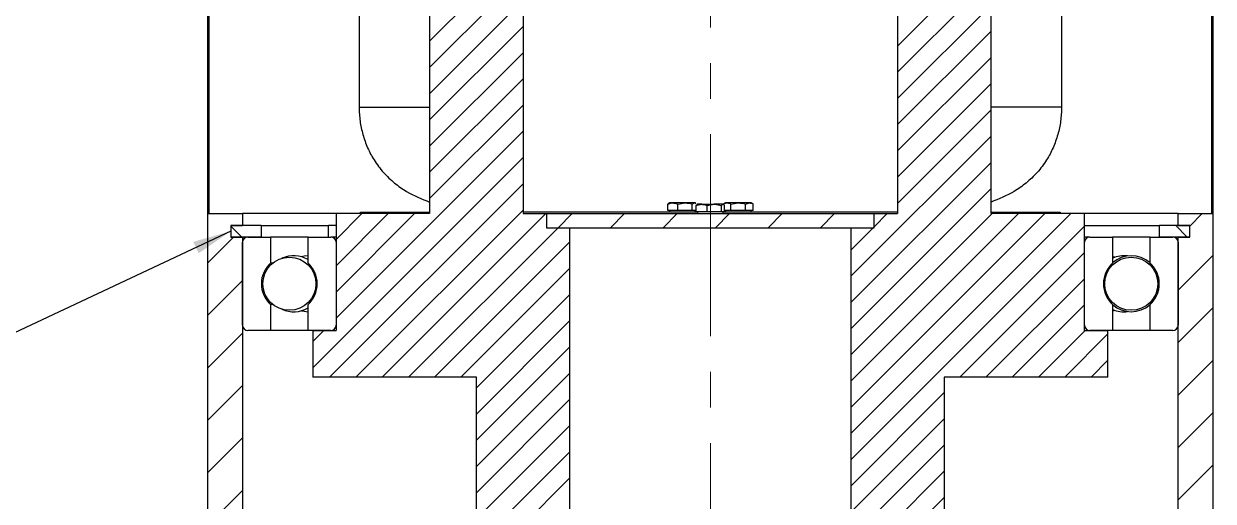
# Model space of a CAD drawing. Header units: millimetres. Extents: x -48 to 1187, y 2 to 839.
# Drawn here: x 628.7 to 730.4, y 672.1 to 713 of the extents above; entities that cross this region are included whole.
import ezdxf

# ---------------------------------------------------------------- set-up
doc = ezdxf.new("R2010")
doc.units = ezdxf.units.MM
doc.linetypes.add('CENTERX2', pattern=[20.32, 12.7, -2.54, 2.54, -2.54])
doc.dimstyles.new('SLDDIMSTYLE0', dxfattribs={"dimtxt": 0.18, "dimasz": 3.302, "dimexe": 0, "dimexo": 0.0625, "dimgap": 0, "dimtad": 0, "dimtih": 1, "dimtoh": 1, "dimdec": 0, "dimrnd": 1e-09, "dimzin": 0, "dimdsep": 46, "dimtxsty": 'Standard', "dimsah": 1, "dimcen": 0.09, "dimadec": 0, "dimazin": 0, "dimtfac": 3.302, "dimtdec": 0, "dimtofl": 0, "dimtmove": 0, "dimatfit": 3, "dimfxl": 0, "dimfrac": 2, "dimtolj": 1, "dimtzin": 0, "dimarcsym": 0})

# ---------------------------------------------------------------- blocks, each defined once
blk = doc.blocks.new('SW_HATCH_0')
at = {"color": 0, "linetype": 'Continuous', "lineweight": 18}
for p, q in [((20, 199.61), (12, 191.61)), ((60, 199.19), (52, 191.19)), ((20, 197.36), (12, 189.36)), ((60, 196.95), (52, 188.95)), ((20, 195.11), (12, 187.11)), ((60, 194.7), (52, 186.7)), ((20, 192.87), (12, 184.87)), ((60, 192.46), (52, 184.46)), ((-7, 191.25), (-6.88, 191.13)), ((20, 190.62), (12, 182.62)), ((60, 190.21), (52, 182.21)), ((78.88, 190.69), (79, 190.57)), ((20, 188.38), (12, 180.38)), ((60, 187.97), (52, 179.97)), ((-7, 186.76), (-6.88, 186.64)), ((20, 186.13), (12, 178.13)), ((78.88, 186.2), (79, 186.08)), ((60, 185.72), (52, 177.72)), ((20, 183.89), (4, 167.89)), ((60, 183.48), (48, 171.48)), ((-7, 182.27), (-6.88, 182.15)), ((20, 181.64), (2, 163.64)), ((60, 181.23), (48, 169.23)), ((78.88, 181.71), (79, 181.59)), ((20, 179.4), (3.44, 162.84)), ((60, 178.99), (48, 166.99)), ((-7, 177.78), (-6.88, 177.66)), ((20, 177.15), (5.69, 162.84)), ((78.88, 177.22), (79, 177.1)), ((10.7, 176.84), (4, 170.13)), ((8.46, 176.84), (4, 172.38)), ((6.21, 176.84), (4, 174.62)), ((21.93, 176.84), (7.93, 162.84)), ((24.18, 176.84), (22.98, 175.64)), ((28.67, 176.84), (27.47, 175.64)), ((33.16, 176.84), (31.96, 175.64)), ((37.65, 176.84), (36.45, 175.64)), ((42.14, 176.84), (40.94, 175.64)), ((46.63, 176.84), (45.43, 175.64)), ((66.83, 176.84), (48, 158.01)), ((64.59, 176.84), (48, 160.25)), ((62.34, 176.84), (48, 162.5)), ((60.1, 176.84), (48, 164.74)), ((51.12, 176.84), (50, 175.72)), ((78.06, 176.84), (77, 175.78)), ((-5, 175.78), (-4.06, 174.84)), ((22.98, 175.64), (10.18, 162.84)), ((68, 175.76), (48, 155.76)), ((49.92, 175.64), (48, 173.72)), ((50, 175.72), (49.92, 175.64)), ((75.77, 175.84), (76.77, 174.84)), ((-4.77, 174.84), (-7, 172.61)), ((24, 174.42), (12.42, 162.84)), ((76.06, 174.84), (76, 174.78)), ((68, 173.52), (57.32, 162.84)), ((79, 173.29), (76, 170.29)), ((24, 172.17), (14.67, 162.84)), ((-4, 171.11), (-7, 168.11)), ((68, 171.27), (59.57, 162.84)), ((24, 169.93), (16, 161.93)), ((68, 169.03), (61.81, 162.84)), ((79, 168.8), (76, 165.8)), ((2.95, 166.84), (2, 165.89)), ((24, 167.68), (16, 159.68)), ((68.06, 166.84), (64.06, 162.84)), ((-4, 166.62), (-7, 163.62)), ((70, 166.54), (66.3, 162.84)), ((24, 165.44), (16, 157.44)), ((70, 164.29), (68.55, 162.84)), ((79, 164.31), (76, 161.31)), ((24, 163.19), (16, 155.19)), ((-4, 162.13), (-7, 159.13)), ((24, 160.95), (16, 152.95)), ((56, 161.52), (48, 153.52)), ((79, 159.82), (76, 156.82)), ((24, 158.7), (16, 150.7)), ((56, 159.27), (48, 151.27)), ((-4, 157.64), (-7, 154.64)), ((56, 157.03), (48, 149.03)), ((24, 156.46), (16, 148.46)), ((56, 154.78), (48, 146.78)), ((79, 155.33), (76, 152.33)), ((24, 154.21), (16, 146.21)), ((-4, 153.15), (-7, 150.15)), ((56, 152.54), (48, 144.54))]:
    blk.add_line(p, q, dxfattribs=at)

msp = doc.modelspace()

# ---------------------------------------------------------------- linework, layer by layer
at = {"color": 7, "linetype": 'Continuous', "lineweight": 25}
for p, q in [((730.284446, 696.764627), (730.284446, 776.563728)), ((730.404446, 696.764627), (730.404446, 776.283728)), ((717.444243, 745.964627), (717.444243, 705.883823)), ((703.404446, 736.564627), (703.404446, 696.764627)), ((711.404446, 696.764627), (711.404446, 736.564627)), ((663.404446, 728.484627), (663.404446, 696.764627)), ((657.364648, 727.964627), (657.364648, 705.883823)), ((671.404446, 727.284427), (671.404446, 696.764627)), ((644.404446, 723.564627), (644.404446, 696.764627)), ((644.524446, 724.084627), (644.524446, 696.764627)), ((657.364648, 705.883823), (663.404446, 705.883823)), ((717.444243, 705.883823), (711.404446, 705.883823)), ((644.404446, 696.764627), (644.524446, 696.764627)), ((644.404446, 696.764627), (644.404446, 541.964627)), ((644.404446, 696.764627), (647.404446, 696.764627)), ((647.404446, 696.764627), (647.404446, 695.764627)), ((655.404446, 696.764627), (647.404446, 696.764627)), ((655.404446, 696.764627), (655.404446, 686.764627)), ((663.404446, 696.764627), (655.404446, 696.764627)), ((657.487373, 696.764627), (657.487373, 696.884627)), ((657.487373, 696.884627), (663.404446, 696.884627)), ((686.304446, 696.884627), (671.404446, 696.884627)), ((671.404446, 696.764627), (673.404446, 696.764627)), ((673.404446, 696.764627), (673.404446, 695.564627)), ((673.404446, 696.764627), (701.404446, 696.764627)), ((683.85076, 697.634834), (683.763803, 697.586379)), ((683.763803, 697.044627), (683.763803, 697.586379)), ((684.194562, 697.044627), (683.763803, 697.044627)), ((683.902856, 697.684627), (683.842223, 697.649621)), ((684.194562, 697.684627), (683.902856, 697.684627)), ((683.902856, 697.044627), (683.902856, 696.884627)), ((685.244849, 697.684627), (684.194562, 697.684627)), ((684.625322, 697.044627), (684.194562, 697.044627)), ((684.625322, 697.586379), (685.244849, 697.684627)), ((684.625322, 697.044627), (684.625322, 697.586379)), ((685.244849, 697.044627), (684.625322, 697.044627)), ((686.053142, 697.684627), (685.244849, 697.684627)), ((685.864375, 697.044627), (685.244849, 697.044627)), ((685.864375, 697.586379), (686.053142, 697.684627)), ((685.864375, 697.044627), (685.864375, 697.586379)), ((686.053142, 697.044627), (685.864375, 697.044627)), ((686.102856, 697.684627), (686.053142, 697.684627)), ((686.195669, 697.044627), (686.053142, 697.044627)), ((686.163488, 697.649621), (686.102856, 697.684627)), ((686.102856, 696.884627), (686.102856, 697.044627)), ((686.195669, 696.924627), (686.195669, 697.466379)), ((686.66679, 696.924627), (686.195669, 696.924627)), ((686.304446, 696.924627), (686.304446, 696.764627)), ((686.66679, 697.564627), (686.305842, 697.564627)), ((686.66679, 697.564627), (687.742298, 697.564627)), ((687.13791, 696.924627), (686.66679, 696.924627)), ((687.13791, 697.466379), (687.742298, 697.564627)), ((687.13791, 696.924627), (687.13791, 697.466379)), ((687.742298, 696.924627), (687.13791, 696.924627)), ((688.479955, 697.564627), (687.742298, 697.564627)), ((688.346687, 696.924627), (687.742298, 696.924627)), ((688.346687, 697.466379), (688.479955, 697.564627)), ((688.346687, 696.924627), (688.346687, 697.466379)), ((688.479955, 696.924627), (688.346687, 696.924627)), ((688.613222, 696.924627), (688.479955, 696.924627)), ((688.504446, 696.764627), (688.504446, 696.924627)), ((703.404446, 696.884627), (688.504446, 696.884627)), ((688.702732, 697.684627), (688.543204, 697.592523)), ((688.613222, 696.924627), (688.613222, 697.466379)), ((688.842055, 697.044627), (688.613222, 697.044627)), ((688.842055, 697.684627), (688.702732, 697.684627)), ((688.702732, 697.044627), (688.702732, 696.884627)), ((689.786424, 697.684627), (688.842055, 697.684627)), ((689.151409, 697.044627), (688.842055, 697.044627)), ((689.151409, 697.586379), (689.786424, 697.684627)), ((689.151409, 697.044627), (689.151409, 697.586379)), ((689.786424, 697.044627), (689.151409, 697.044627)), ((690.747102, 697.684627), (689.786424, 697.684627)), ((690.42144, 697.044627), (689.786424, 697.044627)), ((690.42144, 697.586379), (690.747102, 697.684627)), ((690.42144, 697.044627), (690.42144, 697.586379)), ((690.747102, 697.044627), (690.42144, 697.044627)), ((690.902732, 697.684627), (690.747102, 697.684627)), ((691.072763, 697.044627), (690.747102, 697.044627)), ((691.06226, 697.592523), (690.902732, 697.684627)), ((690.902732, 696.884627), (690.902732, 697.044627)), ((691.072763, 697.044627), (691.072763, 697.586379)), ((701.404446, 695.564627), (701.404446, 696.764627)), ((701.404446, 696.764627), (703.404446, 696.764627)), ((711.404446, 696.884627), (717.321519, 696.884627)), ((719.404446, 696.764627), (711.404446, 696.764627)), ((717.321519, 696.884627), (717.321519, 696.764627)), ((719.404446, 686.764627), (719.404446, 696.764627)), ((727.404446, 696.764627), (719.404446, 696.764627)), ((727.404446, 695.764627), (727.404446, 696.764627)), ((727.404446, 696.764627), (730.404446, 696.764627)), ((730.284446, 696.764627), (730.404446, 696.764627)), ((730.404446, 541.964627), (730.404446, 696.764627)), ((646.404446, 695.764627), (646.404446, 694.764627)), ((649.004446, 695.764627), (646.404446, 695.764627)), ((646.404446, 695.764627), (647.404446, 695.764627)), ((649.004446, 695.764627), (649.004446, 694.764627)), ((649.004446, 695.764627), (654.767386, 695.764627)), ((654.767386, 694.764627), (654.767386, 695.764627)), ((655.404446, 695.764627), (654.767386, 695.764627)), ((719.404446, 695.764627), (725.804446, 695.764627)), ((725.804446, 694.764627), (725.804446, 695.764627)), ((728.404446, 695.764627), (725.804446, 695.764627)), ((727.404446, 695.764627), (728.404446, 695.764627)), ((728.404446, 694.764627), (728.404446, 695.764627)), ((649.004446, 694.764627), (646.404446, 694.764627)), ((646.404446, 694.764627), (647.404446, 694.764627)), ((647.404446, 694.764627), (647.404446, 618.364627)), ((647.844446, 694.764627), (649.804446, 694.764627)), ((649.804446, 694.764627), (649.804446, 692.540042)), ((653.004446, 694.764627), (649.804446, 694.764627)), ((653.004446, 692.540042), (653.004446, 694.764627)), ((653.004446, 694.764627), (654.964446, 694.764627)), ((655.404446, 694.764627), (654.964446, 694.764627)), ((673.404446, 695.564627), (701.404446, 695.564627)), ((673.404446, 695.564627), (675.404446, 695.564627)), ((675.404446, 624.764627), (675.404446, 695.564627)), ((699.404446, 695.564627), (699.404446, 624.764627)), ((699.404446, 695.564627), (701.404446, 695.564627)), ((719.844446, 694.764627), (719.404446, 694.764627)), ((719.844446, 694.764627), (721.804446, 694.764627)), ((725.004446, 694.764627), (721.804446, 694.764627)), ((721.804446, 694.764627), (721.804446, 692.540042)), ((725.004446, 692.540042), (725.004446, 694.764627)), ((725.004446, 694.764627), (726.964446, 694.764627)), ((728.404446, 694.764627), (725.804446, 694.764627)), ((727.404446, 618.364627), (727.404446, 694.764627)), ((727.404446, 694.764627), (728.404446, 694.764627)), ((647.404446, 687.204627), (647.404446, 694.324627)), ((655.404446, 694.324627), (655.404446, 687.204627)), ((719.404446, 687.204627), (719.404446, 694.324627)), ((727.404446, 694.324627), (727.404446, 687.204627)), ((649.994899, 692.540042), (649.804446, 692.540042)), ((724.999914, 692.540042), (724.995847, 692.540042)), ((725.004446, 692.540042), (724.999914, 692.540042)), ((649.804446, 688.989211), (649.804446, 686.764627)), ((649.994899, 688.989211), (649.804446, 688.989211)), ((653.004446, 686.764627), (653.004446, 688.989211)), ((721.804446, 688.989211), (721.804446, 686.764627)), ((724.995838, 688.989211), (724.999914, 688.989211)), ((725.004446, 688.989211), (724.999914, 688.989211)), ((725.004446, 686.764627), (725.004446, 688.989211)), ((649.804446, 686.764627), (647.844446, 686.764627)), ((653.004446, 686.764627), (649.804446, 686.764627)), ((654.964446, 686.764627), (653.004446, 686.764627)), ((653.404446, 686.764627), (653.404446, 682.764627)), ((653.404446, 686.764627), (655.404446, 686.764627)), ((719.404446, 686.764627), (721.404446, 686.764627)), ((721.804446, 686.764627), (719.844446, 686.764627)), ((721.404446, 682.764627), (721.404446, 686.764627)), ((725.004446, 686.764627), (721.804446, 686.764627)), ((726.964446, 686.764627), (725.004446, 686.764627)), ((667.404446, 682.764627), (653.404446, 682.764627)), ((667.404446, 630.364627), (667.404446, 682.764627)), ((721.404446, 682.764627), (707.404446, 682.764627)), ((707.404446, 682.764627), (707.404446, 630.364627))]:
    msp.add_line(p, q, dxfattribs=at)
at = {"color": 7, "linetype": 'CENTERX2', "lineweight": 18, "ltscale": 1.2}
for p in [(687.404446, 752.324177), (687.404446, 539.964627)]:
    msp.add_line(p, (687.404446, 696.764627), dxfattribs=at)
at = {"color": 7, "linetype": 'Continuous', "lineweight": 25, "flags": 128}
for points in [[(653.004446, 693.162222), (652.662152, 693.122116), (652.444127, 693.069865)], [(721.986515, 693.030353), (721.936647, 693.047162), (721.804446, 693.085959)], [(652.444127, 688.459389), (652.662152, 688.407137), (653.004446, 688.367032)], [(721.804446, 688.443295), (721.936647, 688.482091), (721.986515, 688.498901)]]:
    msp.add_lwpolyline(points, dxfattribs=at)
at = {"color": 7, "linetype": 'Continuous', "lineweight": 25}
for centre in [(651.412747, 690.764627), (723.396145, 690.764627)]:
    msp.add_circle(centre, 2.27209, dxfattribs=at)
for centre, radius, start, end in [((647.844446, 694.324627), 0.44, 90, 180), ((654.964446, 694.324627), 0.44, 0, 90), ((719.844446, 694.324627), 0.44, 90, 180), ((726.964446, 694.324627), 0.44, 0, 90), ((651.776387, 690.764627), 2.4, 59.22344731, 114.71689004), ((723.396145, 690.764627), 2.4, 47.99959135, 132.04982223), ((722.778025, 690.764627), 2.4, 82.60119078, 113.93236191), ((651.404446, 690.764627), 2.39, 132.02509766, 227.97490234), ((651.404446, 690.764627), 2.39, 312.02509766, 47.97490234), ((723.404446, 690.764627), 2.39, 132.02509766, 227.97490234), ((723.404446, 690.764627), 2.39, 312.02509766, 47.97490234), ((651.776387, 690.764627), 2.4, 245.2831099, 300.77655269), ((723.396145, 690.764627), 2.4, 227.93544461, 312.02428742), ((722.778025, 690.764627), 2.4, 246.06763809, 277.39880922), ((647.844446, 687.204627), 0.44, 180, 270), ((654.964446, 687.204627), 0.44, 270, 0), ((719.844446, 687.204627), 0.44, 180, 270), ((726.964446, 687.204627), 0.44, 270, 0)]:
    msp.add_arc(centre, radius, start, end, dxfattribs=at)
for points, knots in [([(657.364648, 705.883823), (657.383585, 705.483768), (657.421466, 704.683502), (657.676144, 703.503438), (658.07849, 702.383104), (658.664158, 701.279893), (659.436303, 700.260166), (660.381344, 699.367286), (661.66762, 698.4555), (662.730362, 698.02506), (663.404446, 697.752038)], [0, 0, 0, 0, 0.0993350649, 0.1987090617, 0.3036949585, 0.408774254, 0.5353833766, 0.6621480526, 0.7857046846, 1, 1, 1, 1]), ([(717.444243, 705.883823), (717.425307, 705.483768), (717.387426, 704.683502), (717.132747, 703.503438), (716.730402, 702.383104), (716.144733, 701.279893), (715.372588, 700.260166), (714.427547, 699.367286), (713.141272, 698.455501), (712.07853, 698.025061), (711.404446, 697.752038)], [0, 0, 0, 0, 0.09933507, 0.1987090719, 0.3036949741, 0.4087742751, 0.5353834042, 0.6621480867, 0.7857047251, 1, 1, 1, 1]), ([(683.763803, 697.586379), (683.873593, 697.626751), (684.015682, 697.679), (684.161432, 697.683585), (684.194562, 697.684627)], [0, 0, 0, 0, 0.7726909472, 1, 1, 1, 1]), ([(684.194562, 697.684627), (684.310468, 697.672073), (684.456302, 697.656278), (684.596542, 697.598281), (684.625322, 697.586379)], [0, 0, 0, 0, 0.7947832545, 1, 1, 1, 1]), ([(685.244849, 697.684627), (685.259525, 697.684529), (685.468731, 697.683132), (685.673744, 697.632997), (685.864375, 697.586379)], [0, 0, 0, 0, 0.070150268, 1, 1, 1, 1]), ([(686.053142, 697.684627), (686.057615, 697.684597), (686.091981, 697.68437), (686.125658, 697.657878), (686.154951, 697.634834)], [0, 0, 0, 0, 0.130172723, 1, 1, 1, 1]), ([(686.195669, 697.466379), (686.227146, 697.478281), (686.380526, 697.536278), (686.540024, 697.552073), (686.66679, 697.564627)], [0, 0, 0, 0, 0.2052167455, 1, 1, 1, 1]), ([(686.328937, 697.564627), (686.32578, 697.564529), (686.280777, 697.563132), (686.236676, 697.512997), (686.195669, 697.466379)], [0, 0, 0, 0, 0.070150268, 1, 1, 1, 1]), ([(686.66679, 697.564627), (686.703024, 697.563585), (686.86243, 697.559), (687.017832, 697.506751), (687.13791, 697.466379)], [0, 0, 0, 0, 0.2273090528, 1, 1, 1, 1]), ([(687.742298, 697.564627), (687.756616, 697.564529), (687.96071, 697.563132), (688.160714, 697.512997), (688.346687, 697.466379)], [0, 0, 0, 0, 0.070150268, 1, 1, 1, 1]), ([(688.479955, 697.564627), (688.483112, 697.564529), (688.528115, 697.563132), (688.572215, 697.512997), (688.613222, 697.466379)], [0, 0, 0, 0, 0.070150268, 1, 1, 1, 1]), ([(688.532701, 697.586379), (688.611548, 697.626751), (688.713591, 697.679), (688.818262, 697.683585), (688.842055, 697.684627)], [0, 0, 0, 0, 0.7726909472, 1, 1, 1, 1]), ([(688.842055, 697.684627), (688.925294, 697.672073), (689.030025, 697.656278), (689.13074, 697.598281), (689.151409, 697.586379)], [0, 0, 0, 0, 0.7947832545, 1, 1, 1, 1]), ([(689.786424, 697.684627), (689.801467, 697.684529), (690.015904, 697.683132), (690.226043, 697.632997), (690.42144, 697.586379)], [0, 0, 0, 0, 0.070150268, 1, 1, 1, 1]), ([(690.747102, 697.684627), (690.754816, 697.684529), (690.864788, 697.683132), (690.972556, 697.632997), (691.072763, 697.586379)], [0, 0, 0, 0, 0.070150268, 1, 1, 1, 1]), ([(724.999914, 688.989211), (725.181763, 689.188672), (725.545488, 689.587622), (725.801779, 690.373316), (725.796904, 691.185019), (725.534135, 691.958031), (725.175817, 692.348403), (724.999914, 692.540042)], [0, 0, 0, 0, 0.2014146095, 0.4028588143, 0.6043025045, 0.8057459133, 1, 1, 1, 1])]:
    msp.add_open_spline(points, degree=3, knots=knots, dxfattribs=at)

# ---------------------------------------------------------------- block references
at = {"color": 7, "linetype": 'Continuous', "lineweight": 18}
msp.add_blockref('SW_HATCH_0', (651.404446, 519.925139), dxfattribs=at)

# ---------------------------------------------------------------- leaders
at = {"color": 7, "linetype": 'Continuous', "lineweight": 0}
msp.add_leader([(646.404446, 695.264627), (604.040404, 675.37)], dimstyle='SLDDIMSTYLE0', dxfattribs=at)

doc.saveas('drawing.dxf')
